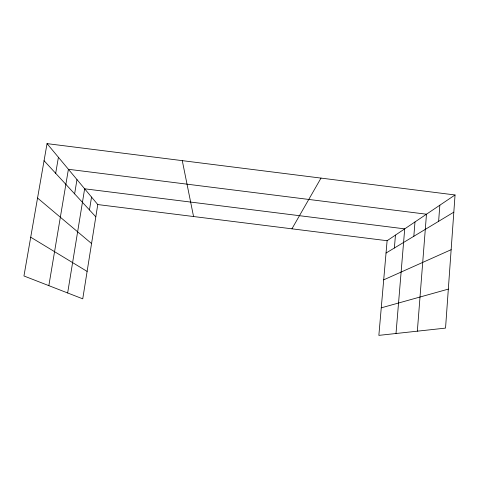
<?xml version="1.0" encoding="UTF-8"?>
<svg xmlns="http://www.w3.org/2000/svg" width="479" height="479" viewBox="0 0 479 479"><rect width="100%" height="100%" fill="white"/><g stroke="black" fill="none" stroke-linecap="round" stroke-linejoin="round"><path stroke-width="0.72" d="M455.05 194.965L445.542 328.103L378.859 335.372L387.11 240.715L455.05 194.965L47.044 143.628L23.95 275.976L82.747 298.836L97.77 204.563L47.044 143.628M438.626 221.322L439.836 205.21M417.341 331.175L426.478 214.209L68.401 169.285L48.846 285.658M413.826 236.279L414.988 221.945M396.007 333.504L404.713 228.866L84.645 188.804L67.647 292.968M394.367 248.02L395.468 235.087M89.465 209.952L91.543 197.085M74.622 193.857L76.981 179.595M55.678 173.314L58.42 157.292M291.933 228.824L321.008 178.098M386.038 253.044L453.823 212.155M383.697 279.85L451.14 249.703M381.26 307.841L448.326 289.118M97.77 204.563L387.11 240.715M30.716 237.213L87.118 271.413M37.548 198.031L91.561 243.536M44.062 160.71L95.812 216.837M182.283 160.645L193.552 216.532"/></g></svg>
